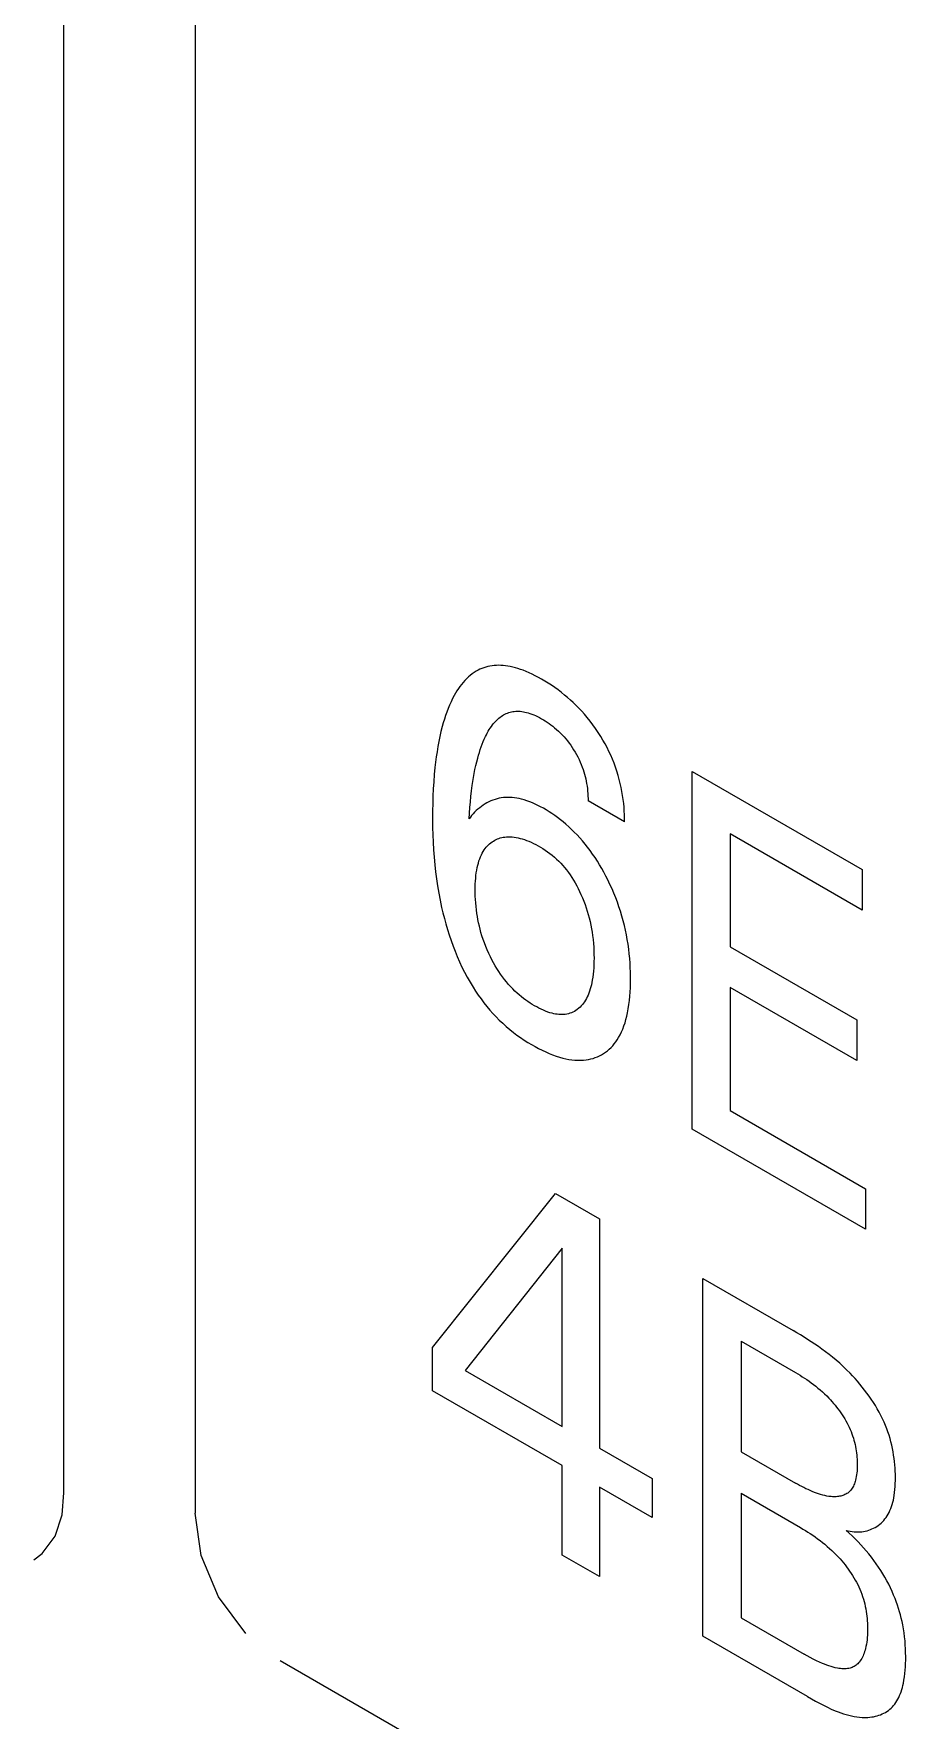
# Model space of a CAD drawing. Header units: inches. Extents: x 67578 to 72421, y -34894 to -31675.
# Drawn here: x 69275.13 to 69279.9, y -33413.28 to -33404.1 of the extents above; entities that cross this region are included whole.
import ezdxf

# ---------------------------------------------------------------- set-up
doc = ezdxf.new("R2010")
doc.units = ezdxf.units.IN
doc.header["$MEASUREMENT"] = 0

# ---------------------------------------------------------------- blocks, each defined once
blk = doc.blocks.new('ET200S')
at = {"lineweight": 0}
for p, q in [((86.7941, -40.491), (86.7941, 24.9925)), ((87.2429, 24.9235), (87.2429, -40.5599)), ((88.9439, -38.0211), (89.5257, -38.357)), ((88.9439, -39.2459), (88.9439, -38.0211)), ((88.7132, -38.1943), (88.588, -38.1221)), ((89.5257, -38.4959), (89.0744, -38.2354)), ((89.0744, -38.2354), (89.0744, -38.6216)), ((89.5257, -38.357), (89.5257, -38.4959)), ((89.0744, -38.6216), (89.5081, -38.872)), ((89.5081, -39.0109), (89.0744, -38.7605)), ((89.0744, -38.7605), (89.0744, -39.1824)), ((89.5081, -38.872), (89.5081, -39.0109)), ((89.0744, -39.1824), (89.5379, -39.4499)), ((89.5379, -39.5888), (88.9439, -39.2459)), ((88.0556, -39.9937), (88.4764, -39.4659)), ((88.4764, -39.4659), (88.6273, -39.553)), ((89.5379, -39.4499), (89.5379, -39.5888)), ((88.6273, -39.553), (88.6273, -40.3376)), ((88.4994, -39.6536), (88.1672, -40.072)), ((88.4994, -40.2638), (88.4994, -39.6536)), ((88.9811, -39.7572), (89.2903, -39.9357)), ((88.9811, -40.982), (88.9811, -39.7572)), ((88.0556, -40.1413), (88.0556, -39.9937)), ((89.1117, -39.9715), (89.1117, -40.35)), ((88.1672, -40.072), (88.4994, -40.2638)), ((88.4994, -40.3975), (88.0556, -40.1413)), ((88.6273, -40.3376), (88.8079, -40.4419)), ((89.1117, -40.35), (89.2975, -40.4572)), ((88.4994, -40.7039), (88.4994, -40.3975)), ((88.6273, -40.4713), (88.6273, -40.7777)), ((88.8079, -40.5756), (88.6273, -40.4713)), ((88.8079, -40.4419), (88.8079, -40.5756)), ((86.7874, -40.5664), (86.7941, -40.491)), ((89.1117, -40.4923), (89.1117, -40.9185)), ((86.7634, -40.6397), (86.7874, -40.5664)), ((87.2635, -40.7051), (87.2429, -40.5599)), ((86.7193, -40.6989), (86.7634, -40.6397)), ((86.6906, -40.7199), (86.7193, -40.6989)), ((87.3229, -40.8465), (87.2635, -40.7051)), ((88.6273, -40.7777), (88.4994, -40.7039)), ((87.4167, -40.972), (87.3229, -40.8465)), ((89.1117, -40.9185), (89.3275, -41.0431)), ((89.339, -41.1886), (88.9811, -40.982)), ((87.5343, -41.0647), (97.4339, -46.7801))]:
    blk.add_line(p, q, dxfattribs=at)
for points in [[(88.7132, -38.1943), (88.7131, -38.182), (88.7127, -38.1695), (88.7121, -38.1567), (88.7111, -38.1438), (88.7099, -38.1306), (88.7083, -38.1174), (88.7064, -38.1039), (88.7041, -38.0904), (88.7014, -38.0766), (88.6983, -38.0628), (88.6949, -38.0488), (88.691, -38.0348), (88.6867, -38.0208), (88.682, -38.0068), (88.6768, -37.9928), (88.6714, -37.9794), (88.6656, -37.9661), (88.6595, -37.9529), (88.653, -37.9398), (88.6461, -37.9268), (88.6388, -37.914), (88.6313, -37.9014), (88.6228, -37.8879), (88.6139, -37.8747), (88.6047, -37.8618), (88.5952, -37.8493), (88.5854, -37.8371), (88.5754, -37.8252), (88.5661, -37.8149), (88.5567, -37.8049), (88.5471, -37.7952), (88.5374, -37.7859), (88.5276, -37.7769), (88.5177, -37.7682), (88.5077, -37.7599), (88.4965, -37.7509), (88.4853, -37.7424), (88.474, -37.7342), (88.4626, -37.7264), (88.4512, -37.719), (88.4398, -37.712), (88.4283, -37.7052), (88.4178, -37.6994), (88.4073, -37.6938), (88.3968, -37.6886), (88.3864, -37.6837), (88.3759, -37.6792), (88.3655, -37.6751), (88.3567, -37.6719), (88.3479, -37.6689), (88.3391, -37.6663), (88.3305, -37.6641), (88.3219, -37.6621), (88.3134, -37.6606), (88.305, -37.6594), (88.2971, -37.6586), (88.2893, -37.6582), (88.2816, -37.6581), (88.274, -37.6583), (88.2665, -37.6589), (88.2592, -37.6598), (88.252, -37.661), (88.2449, -37.6625), (88.2379, -37.6643), (88.2311, -37.6665), (88.2245, -37.6689), (88.218, -37.6717), (88.2117, -37.6747), (88.2055, -37.6781), (88.1984, -37.6825), (88.1914, -37.6873), (88.1848, -37.6924), (88.1783, -37.698), (88.1721, -37.7039), (88.1661, -37.7101), (88.1603, -37.7166), (88.1548, -37.7234), (88.1494, -37.7305), (88.1443, -37.7378), (88.1393, -37.7454), (88.1346, -37.7533), (88.13, -37.7613), (88.1243, -37.772), (88.1189, -37.7831), (88.1138, -37.7945), (88.1089, -37.8061), (88.1044, -37.818), (88.1001, -37.8301), (88.096, -37.8425), (88.0922, -37.8552), (88.0886, -37.868), (88.0844, -37.8846), (88.0806, -37.9015), (88.077, -37.9187), (88.0738, -37.9361), (88.0709, -37.9538), (88.0683, -37.9717), (88.0659, -37.9899), (88.0638, -38.0082), (88.0615, -38.0322), (88.0596, -38.0566), (88.0581, -38.0812), (88.0569, -38.106), (88.0561, -38.1311), (88.0557, -38.1563), (88.0556, -38.1818), (88.0559, -38.2131)], [(88.1807, -38.1838), (88.182, -38.1644), (88.1834, -38.1451), (88.185, -38.1259), (88.1869, -38.1069), (88.189, -38.0881), (88.1915, -38.0694), (88.1935, -38.0555), (88.1958, -38.0417), (88.1982, -38.0281), (88.2009, -38.0147), (88.2038, -38.0014), (88.2069, -37.9883), (88.2102, -37.9755), (88.2129, -37.9658), (88.2158, -37.9561), (88.2189, -37.9467), (88.2221, -37.9374), (88.2255, -37.9283), (88.2291, -37.9193), (88.2329, -37.9106), (88.2369, -37.902), (88.2399, -37.8959), (88.2431, -37.8899), (88.2463, -37.884), (88.2497, -37.8783), (88.2533, -37.8727), (88.2569, -37.8673), (88.2607, -37.8621), (88.2647, -37.8571), (88.2688, -37.8523), (88.2731, -37.8477), (88.2776, -37.8434), (88.2822, -37.8393), (88.287, -37.8354), (88.2909, -37.8327), (88.2949, -37.83), (88.299, -37.8276), (88.3032, -37.8254), (88.3075, -37.8233), (88.3119, -37.8215), (88.3164, -37.8198), (88.321, -37.8184), (88.3258, -37.8172), (88.3306, -37.8163), (88.3355, -37.8156), (88.3405, -37.8151), (88.3456, -37.8149), (88.3508, -37.815), (88.356, -37.8153), (88.3613, -37.8159), (88.3667, -37.8168), (88.3721, -37.8179), (88.3775, -37.8192), (88.3831, -37.8208), (88.3886, -37.8226), (88.3952, -37.8249), (88.4018, -37.8275), (88.4084, -37.8304), (88.415, -37.8336), (88.4217, -37.837), (88.4283, -37.8407), (88.4349, -37.8445), (88.4414, -37.8485), (88.4479, -37.8528), (88.4544, -37.8572), (88.4608, -37.8619), (88.4672, -37.8669), (88.4736, -37.8721), (88.4802, -37.8778), (88.4868, -37.8837), (88.4932, -37.8899), (88.4996, -37.8964), (88.5058, -37.9031), (88.5119, -37.9101), (88.5176, -37.9171), (88.5231, -37.9242), (88.5285, -37.9316), (88.5336, -37.9392), (88.5386, -37.9469), (88.5434, -37.9548), (88.5482, -37.9632), (88.5527, -37.9718), (88.557, -37.9805), (88.561, -37.9892), (88.5647, -37.998), (88.5682, -38.0068), (88.571, -38.0149), (88.5736, -38.0229), (88.5759, -38.0309), (88.5781, -38.0389), (88.5799, -38.0468), (88.5816, -38.0547), (88.583, -38.0626), (88.5844, -38.0714), (88.5856, -38.0802), (88.5865, -38.0888), (88.5872, -38.0973), (88.5877, -38.1057), (88.5879, -38.114), (88.588, -38.1221)], [(88.7332, -38.7082), (88.7326, -38.6927), (88.7317, -38.6771), (88.7305, -38.6613), (88.729, -38.6453), (88.7271, -38.6292), (88.7248, -38.613), (88.7223, -38.5971), (88.7194, -38.5812), (88.7161, -38.5652), (88.7124, -38.549), (88.7083, -38.5328), (88.7038, -38.5165), (88.6989, -38.5002), (88.6938, -38.4848), (88.6884, -38.4694), (88.6826, -38.454), (88.6764, -38.4386), (88.6699, -38.4233), (88.663, -38.408), (88.6557, -38.3929), (88.649, -38.3798), (88.6421, -38.3667), (88.6349, -38.3539), (88.6275, -38.3411), (88.6198, -38.3286), (88.6118, -38.3163), (88.6036, -38.3042), (88.5951, -38.2923), (88.5865, -38.281), (88.5778, -38.27), (88.5688, -38.2593), (88.5597, -38.2489), (88.5504, -38.2388), (88.5409, -38.229), (88.5313, -38.2196), (88.5216, -38.2105), (88.5122, -38.2022), (88.5027, -38.1942), (88.4932, -38.1865), (88.4836, -38.1792), (88.474, -38.1722), (88.4643, -38.1655), (88.4546, -38.1592), (88.4448, -38.1532), (88.4351, -38.1475), (88.4257, -38.1423), (88.4163, -38.1374), (88.4069, -38.1329), (88.3975, -38.1287), (88.3882, -38.125), (88.3789, -38.1216), (88.3697, -38.1186), (88.3606, -38.116), (88.3516, -38.1139), (88.3436, -38.1124), (88.3358, -38.1113), (88.328, -38.1106), (88.3203, -38.1102), (88.3128, -38.1101), (88.3054, -38.1104), (88.2981, -38.111), (88.2909, -38.1119), (88.2838, -38.1132), (88.277, -38.1148), (88.2696, -38.1169), (88.2624, -38.1194), (88.2554, -38.1222), (88.2486, -38.1253), (88.242, -38.1288), (88.2355, -38.1325), (88.2292, -38.1365), (88.223, -38.1408), (88.217, -38.1454), (88.2112, -38.1501), (88.2053, -38.1553), (88.1997, -38.1608), (88.1945, -38.1662), (88.1895, -38.172), (88.185, -38.1777), (88.1807, -38.1838)], [(88.0559, -38.2131), (88.0566, -38.2382), (88.0576, -38.2636), (88.0591, -38.2892), (88.061, -38.3151), (88.0634, -38.3411), (88.066, -38.365), (88.0691, -38.389), (88.0727, -38.4132), (88.0769, -38.4376), (88.0816, -38.4622), (88.0868, -38.4869), (88.0912, -38.5056), (88.096, -38.5244), (88.1011, -38.5433), (88.1067, -38.5622), (88.1127, -38.5811), (88.1191, -38.6001), (88.1259, -38.6191), (88.1329, -38.6371), (88.1403, -38.6551), (88.1481, -38.673), (88.1564, -38.6908), (88.1651, -38.7084), (88.1744, -38.7258), (88.1841, -38.743), (88.1943, -38.7598), (88.2031, -38.7736), (88.2123, -38.7871), (88.2218, -38.8003), (88.2315, -38.8133), (88.2415, -38.8258), (88.2518, -38.8381), (88.2623, -38.8499), (88.2729, -38.8613), (88.2838, -38.8723), (88.2957, -38.8836), (88.3077, -38.8944), (88.3199, -38.9047), (88.3322, -38.9145), (88.3445, -38.9238), (88.357, -38.9326), (88.3695, -38.941), (88.382, -38.949), (88.3945, -38.9565), (88.4067, -38.9634), (88.4188, -38.9699), (88.4308, -38.9759), (88.4429, -38.9816), (88.4549, -38.9868), (88.4668, -38.9915), (88.4787, -38.9957), (88.4905, -38.9994), (88.5012, -39.0024), (88.5118, -39.0049), (88.5223, -39.0069), (88.5327, -39.0085), (88.543, -39.0095), (88.553, -39.0101), (88.563, -39.0101), (88.5727, -39.0096), (88.581, -39.0087), (88.5892, -39.0073), (88.5972, -39.0056), (88.605, -39.0035), (88.6127, -39.0009), (88.6201, -38.998), (88.6273, -38.9947), (88.6343, -38.991), (88.6411, -38.9869), (88.6478, -38.9823), (88.6543, -38.9773), (88.6605, -38.972), (88.6665, -38.9663), (88.6722, -38.9602), (88.6777, -38.9538), (88.6829, -38.947), (88.6878, -38.9398), (88.6924, -38.9324), (88.6976, -38.9231), (88.7023, -38.9133), (88.7067, -38.9032), (88.7107, -38.8926), (88.7144, -38.8817), (88.7177, -38.8705), (88.7206, -38.859), (88.7232, -38.8472), (88.7257, -38.8336), (88.7279, -38.8197), (88.7297, -38.8055), (88.7311, -38.7911), (88.7322, -38.7764), (88.7329, -38.7615), (88.7333, -38.7464), (88.7335, -38.7312), (88.7332, -38.7082)], [(88.5502, -38.8368), (88.5457, -38.8399), (88.541, -38.8427), (88.5362, -38.8453), (88.5312, -38.8475), (88.5261, -38.8494), (88.5208, -38.851), (88.5153, -38.8522), (88.5101, -38.8531), (88.5048, -38.8536), (88.4993, -38.8538), (88.4938, -38.8538), (88.4881, -38.8534), (88.4824, -38.8528), (88.4766, -38.852), (88.4707, -38.8508), (88.4648, -38.8494), (88.4574, -38.8473), (88.45, -38.8449), (88.4425, -38.8421), (88.435, -38.8389), (88.4275, -38.8355), (88.4199, -38.8318), (88.4123, -38.8277), (88.4047, -38.8235), (88.3971, -38.819), (88.3896, -38.8142), (88.3821, -38.8093), (88.3746, -38.804), (88.3672, -38.7985), (88.3598, -38.7927), (88.3525, -38.7866), (88.3452, -38.7803), (88.3376, -38.7732), (88.3301, -38.7658), (88.3228, -38.7581), (88.3156, -38.7502), (88.3085, -38.7419), (88.3016, -38.7334), (88.2949, -38.7246), (88.2883, -38.7154), (88.282, -38.706), (88.2759, -38.6964), (88.27, -38.6866), (88.2643, -38.6767), (88.2589, -38.6666), (88.2538, -38.6565), (88.2481, -38.6445), (88.2428, -38.6325), (88.2378, -38.6204), (88.2331, -38.6082), (88.2288, -38.5961), (88.2249, -38.5839), (88.2215, -38.5728), (88.2185, -38.5617), (88.2158, -38.5507), (88.2133, -38.5397), (88.2111, -38.5287), (88.2092, -38.5179), (88.2075, -38.5071), (88.2059, -38.4951), (88.2045, -38.4833), (88.2035, -38.4716), (88.2027, -38.46), (88.2021, -38.4485), (88.2018, -38.4371), (88.2017, -38.4259), (88.2018, -38.416), (88.2021, -38.4061), (88.2026, -38.3964), (88.2033, -38.3868), (88.2043, -38.3774), (88.2055, -38.3682), (88.2069, -38.3592), (88.2086, -38.3503), (88.2104, -38.3426), (88.2124, -38.3351), (88.2146, -38.3278), (88.217, -38.3207), (88.2197, -38.3138), (88.2227, -38.3072), (88.2259, -38.3009), (88.2294, -38.2949), (88.2325, -38.29), (88.2358, -38.2854), (88.2393, -38.281), (88.243, -38.2768), (88.2469, -38.2729), (88.2509, -38.2692), (88.2551, -38.2657), (88.2594, -38.2625), (88.2639, -38.2596)], [(88.2639, -38.2596), (88.2684, -38.257), (88.273, -38.2547), (88.2777, -38.2526), (88.2826, -38.2507), (88.2875, -38.2491), (88.2926, -38.2478), (88.2978, -38.2467), (88.3032, -38.2459), (88.3086, -38.2454), (88.3149, -38.2451), (88.3214, -38.2451), (88.328, -38.2456), (88.3347, -38.2463), (88.3415, -38.2473), (88.3484, -38.2487), (88.3553, -38.2504), (88.3623, -38.2523), (88.37, -38.2548), (88.3777, -38.2575), (88.3855, -38.2606), (88.3934, -38.264), (88.4012, -38.2677), (88.4091, -38.2717), (88.417, -38.276), (88.425, -38.2805), (88.433, -38.2854), (88.441, -38.2906), (88.449, -38.2961), (88.457, -38.3019), (88.4648, -38.3081), (88.4727, -38.3146), (88.4804, -38.3216), (88.4874, -38.3284), (88.4944, -38.3355), (88.5012, -38.3429), (88.5078, -38.3507), (88.5143, -38.3587), (88.5205, -38.367), (88.5266, -38.3755), (88.5326, -38.3845), (88.5384, -38.3938), (88.544, -38.4032), (88.5493, -38.4128), (88.5543, -38.4225), (88.5591, -38.4323), (88.5637, -38.4422), (88.5686, -38.4536), (88.5732, -38.465), (88.5775, -38.4764), (88.5814, -38.4879), (88.5851, -38.4993), (88.5885, -38.5107), (88.5918, -38.523), (88.5947, -38.5353), (88.5973, -38.5475), (88.5996, -38.5596), (88.6016, -38.5716), (88.6033, -38.5835), (88.6049, -38.5967), (88.6062, -38.6098), (88.6072, -38.6227), (88.6078, -38.6355), (88.6082, -38.6482), (88.6083, -38.6607), (88.6082, -38.6719), (88.6079, -38.683), (88.6073, -38.694), (88.6065, -38.7048), (88.6055, -38.7154), (88.6041, -38.7258), (88.6025, -38.736), (88.6011, -38.7438), (88.5994, -38.7514), (88.5976, -38.7589), (88.5955, -38.7661), (88.5933, -38.7732), (88.5908, -38.7801), (88.5881, -38.7867), (88.5852, -38.7931), (88.5822, -38.7988), (88.5791, -38.8043), (88.5758, -38.8095), (88.5723, -38.8145), (88.5685, -38.8193), (88.5646, -38.8238), (88.5605, -38.828), (88.5562, -38.832), (88.5502, -38.8368)], [(89.4716, -40.6194), (89.4785, -40.621), (89.4853, -40.6224), (89.4921, -40.6234), (89.4988, -40.6241), (89.5054, -40.6245), (89.5119, -40.6245), (89.5183, -40.6243), (89.5246, -40.6238), (89.5308, -40.623), (89.5368, -40.6219), (89.5428, -40.6204), (89.5486, -40.6187), (89.5542, -40.6168), (89.5598, -40.6145), (89.5652, -40.612), (89.5707, -40.609), (89.576, -40.6058), (89.5811, -40.6022), (89.5861, -40.5984), (89.5909, -40.5943), (89.5954, -40.5898), (89.5998, -40.5852), (89.604, -40.5802), (89.6079, -40.575), (89.6116, -40.5695), (89.6151, -40.5638), (89.6183, -40.5578), (89.6213, -40.5515), (89.6242, -40.5448), (89.6267, -40.5378), (89.6291, -40.5306), (89.6311, -40.5231), (89.633, -40.5155), (89.6346, -40.5076), (89.636, -40.4995), (89.6373, -40.4898), (89.6384, -40.4798), (89.6392, -40.4697), (89.6397, -40.4593), (89.64, -40.4488), (89.64, -40.438), (89.6399, -40.4275), (89.6395, -40.4168), (89.6388, -40.406), (89.638, -40.3951), (89.6369, -40.3841), (89.6355, -40.3729), (89.6339, -40.3618), (89.632, -40.3505), (89.6298, -40.3392), (89.6273, -40.3279), (89.6246, -40.3166), (89.6215, -40.3052), (89.6181, -40.2939), (89.6144, -40.2825), (89.6103, -40.2712), (89.6059, -40.2599), (89.6012, -40.2487), (89.5959, -40.2372), (89.5903, -40.2258), (89.5843, -40.2145), (89.578, -40.2033), (89.5714, -40.1922), (89.5645, -40.1812), (89.5573, -40.1704), (89.5499, -40.1597), (89.5423, -40.1492), (89.5345, -40.1389), (89.5265, -40.1287), (89.5184, -40.1188), (89.5101, -40.1091), (89.5017, -40.0996), (89.4932, -40.0903), (89.4846, -40.0813), (89.4729, -40.0695), (89.4611, -40.0582), (89.4492, -40.0473), (89.4372, -40.0369), (89.4252, -40.0268), (89.413, -40.0171), (89.4009, -40.0077), (89.3887, -39.9987), (89.3764, -39.99), (89.3641, -39.9815), (89.3518, -39.9734), (89.3395, -39.9654), (89.3272, -39.9577), (89.3149, -39.9502), (89.3026, -39.9429), (89.2903, -39.9357)], [(89.1117, -39.9715), (89.298, -40.0791), (89.3057, -40.0837), (89.3134, -40.0884), (89.3212, -40.0933), (89.3289, -40.0983), (89.3366, -40.1034), (89.3444, -40.1088), (89.3521, -40.1143), (89.3597, -40.12), (89.3673, -40.1259), (89.3749, -40.1321), (89.3825, -40.1384), (89.39, -40.1451), (89.3974, -40.152), (89.4047, -40.1592), (89.412, -40.1666), (89.4174, -40.1724), (89.4228, -40.1784), (89.4281, -40.1845), (89.4333, -40.1907), (89.4384, -40.1971), (89.4434, -40.2036), (89.4483, -40.2103), (89.453, -40.217), (89.4577, -40.2239), (89.4621, -40.2308), (89.4664, -40.2378), (89.4706, -40.2449), (89.4745, -40.2521), (89.4783, -40.2593), (89.4818, -40.2666), (89.4851, -40.2739), (89.4882, -40.2812), (89.491, -40.2885), (89.4936, -40.2958), (89.496, -40.3032), (89.4981, -40.3105), (89.5001, -40.3178), (89.5019, -40.3252), (89.5034, -40.3325), (89.5048, -40.3398), (89.506, -40.347), (89.507, -40.3543), (89.5078, -40.3615), (89.5085, -40.3686), (89.509, -40.3757), (89.5093, -40.3827), (89.5094, -40.3896), (89.5095, -40.3965), (89.5093, -40.4033), (89.509, -40.4099), (89.5086, -40.4165), (89.5079, -40.4229), (89.5071, -40.4292), (89.5062, -40.4353), (89.505, -40.4413), (89.5036, -40.447), (89.5024, -40.4515), (89.501, -40.4558), (89.4995, -40.4599), (89.4979, -40.4639), (89.4962, -40.4678), (89.4942, -40.4714), (89.4922, -40.4749), (89.49, -40.4782), (89.4876, -40.4813), (89.4851, -40.4842), (89.4825, -40.4868), (89.4797, -40.4892), (89.4768, -40.4915), (89.4737, -40.4935), (89.4705, -40.4954), (89.4672, -40.497), (89.4638, -40.4985), (89.4603, -40.4998), (89.4567, -40.501), (89.4529, -40.5019), (89.4491, -40.5027), (89.4452, -40.5033), (89.4413, -40.5038), (89.4372, -40.5041), (89.4332, -40.5043), (89.429, -40.5043), (89.4248, -40.5042), (89.4206, -40.5039), (89.4163, -40.5036), (89.412, -40.503), (89.4051, -40.5019), (89.3981, -40.5005), (89.3911, -40.4988), (89.384, -40.4968), (89.3769, -40.4946), (89.3698, -40.4921), (89.3626, -40.4894), (89.3555, -40.4865), (89.3482, -40.4833), (89.341, -40.48), (89.3338, -40.4766), (89.3265, -40.4729), (89.3193, -40.4692), (89.312, -40.4653), (89.3048, -40.4613), (89.2975, -40.4572)], [(89.1117, -40.4923), (89.3149, -40.6097), (89.3233, -40.6147), (89.3317, -40.6198), (89.3401, -40.6251), (89.3485, -40.6305), (89.3569, -40.6361), (89.3652, -40.6419), (89.3736, -40.6479), (89.3819, -40.6541), (89.3902, -40.6605), (89.3984, -40.6671), (89.4066, -40.6741), (89.4148, -40.6813), (89.4228, -40.6887), (89.4309, -40.6965), (89.4388, -40.7046), (89.4447, -40.7109), (89.4505, -40.7173), (89.4563, -40.7239), (89.4619, -40.7307), (89.4675, -40.7376), (89.4729, -40.7446), (89.4783, -40.7518), (89.4834, -40.7591), (89.4885, -40.7665), (89.4933, -40.774), (89.498, -40.7816), (89.5025, -40.7893), (89.5068, -40.7971), (89.5108, -40.8049), (89.5146, -40.8128), (89.5182, -40.8208), (89.5216, -40.8291), (89.5248, -40.8375), (89.5277, -40.846), (89.5303, -40.8544), (89.5327, -40.8629), (89.5348, -40.8713), (89.5367, -40.8798), (89.5384, -40.8882), (89.5399, -40.8966), (89.5411, -40.9049), (89.5421, -40.9131), (89.543, -40.9213), (89.5437, -40.9294), (89.5441, -40.9375), (89.5445, -40.9454), (89.5446, -40.9532), (89.5447, -40.9617), (89.5445, -40.97), (89.5441, -40.9782), (89.5436, -40.9862), (89.5428, -40.9941), (89.5418, -41.0017), (89.5406, -41.0093), (89.5392, -41.0166), (89.5376, -41.0238), (89.5362, -41.0291), (89.5346, -41.0343), (89.5329, -41.0394), (89.5311, -41.0443), (89.5291, -41.0491), (89.5269, -41.0537), (89.5245, -41.0581), (89.522, -41.0623), (89.5193, -41.0663), (89.5164, -41.07), (89.5138, -41.0729), (89.511, -41.0757), (89.5082, -41.0783), (89.5052, -41.0807), (89.5021, -41.0829), (89.4988, -41.0849), (89.4955, -41.0867), (89.492, -41.0883), (89.4885, -41.0897), (89.4848, -41.0909), (89.481, -41.0918), (89.4764, -41.0927), (89.4717, -41.0932), (89.4669, -41.0935), (89.4619, -41.0935), (89.4569, -41.0932), (89.4518, -41.0927), (89.4466, -41.092), (89.4414, -41.0911), (89.4343, -41.0896), (89.427, -41.0878), (89.4198, -41.0857), (89.4124, -41.0834), (89.4051, -41.0808), (89.3977, -41.0779), (89.3902, -41.0749), (89.3798, -41.0703), (89.3694, -41.0654), (89.3589, -41.0603), (89.3484, -41.0548), (89.338, -41.049), (89.3275, -41.0431)], [(89.339, -41.1886), (89.3525, -41.1963), (89.3661, -41.2039), (89.3798, -41.2111), (89.3934, -41.2181), (89.4071, -41.2247), (89.4206, -41.2309), (89.4342, -41.2366), (89.4436, -41.2403), (89.453, -41.2438), (89.4623, -41.2469), (89.4716, -41.2498), (89.4809, -41.2523), (89.49, -41.2545), (89.4991, -41.2564), (89.5081, -41.2579), (89.517, -41.2589), (89.5258, -41.2596), (89.5325, -41.2599), (89.5392, -41.2599), (89.5459, -41.2596), (89.5524, -41.259), (89.5588, -41.2582), (89.5652, -41.2572), (89.5714, -41.2559), (89.5775, -41.2543), (89.5834, -41.2524), (89.5892, -41.2503), (89.5949, -41.2479), (89.6004, -41.2452), (89.6058, -41.2423), (89.611, -41.239), (89.6159, -41.2355), (89.6207, -41.2317), (89.6253, -41.2277), (89.6297, -41.2233), (89.6339, -41.2187), (89.6379, -41.2138), (89.6416, -41.2086), (89.6451, -41.203), (89.6484, -41.1972), (89.6515, -41.1912), (89.6543, -41.1849), (89.657, -41.1783), (89.6594, -41.1715), (89.6617, -41.1646), (89.6637, -41.1574), (89.6656, -41.15), (89.6672, -41.1425), (89.6692, -41.1318), (89.6709, -41.1209), (89.6723, -41.1098), (89.6734, -41.0984), (89.6742, -41.0868), (89.6748, -41.075), (89.6751, -41.0631), (89.6752, -41.0512), (89.675, -41.038), (89.6746, -41.0247), (89.6739, -41.0114), (89.6728, -40.9979), (89.6714, -40.9843), (89.6696, -40.9706), (89.6675, -40.9567), (89.6649, -40.9427), (89.6626, -40.9315), (89.66, -40.9203), (89.6571, -40.909), (89.654, -40.8977), (89.6506, -40.8863), (89.6469, -40.8749), (89.6429, -40.8634), (89.6386, -40.852), (89.634, -40.8407), (89.6287, -40.8283), (89.623, -40.816), (89.617, -40.8038), (89.6106, -40.7917), (89.604, -40.7798), (89.5971, -40.768), (89.5899, -40.7565), (89.5825, -40.7451), (89.5746, -40.7335), (89.5664, -40.7221), (89.558, -40.7111), (89.5494, -40.7002), (89.5404, -40.6893), (89.5313, -40.6787), (89.5219, -40.6684), (89.5125, -40.6583), (89.5024, -40.6481), (89.4922, -40.6382), (89.4819, -40.6286), (89.4716, -40.6194)]]:
    blk.add_lwpolyline(points, dxfattribs=at)

msp = doc.modelspace()

# ---------------------------------------------------------------- block references
at = {"xscale": 1.59100124616462, "yscale": 1.59100124616462, "zscale": 1.59100124616462}
msp.add_blockref('ET200S', (69137.2041, -33347.6241), dxfattribs=at)

doc.saveas('drawing.dxf')
